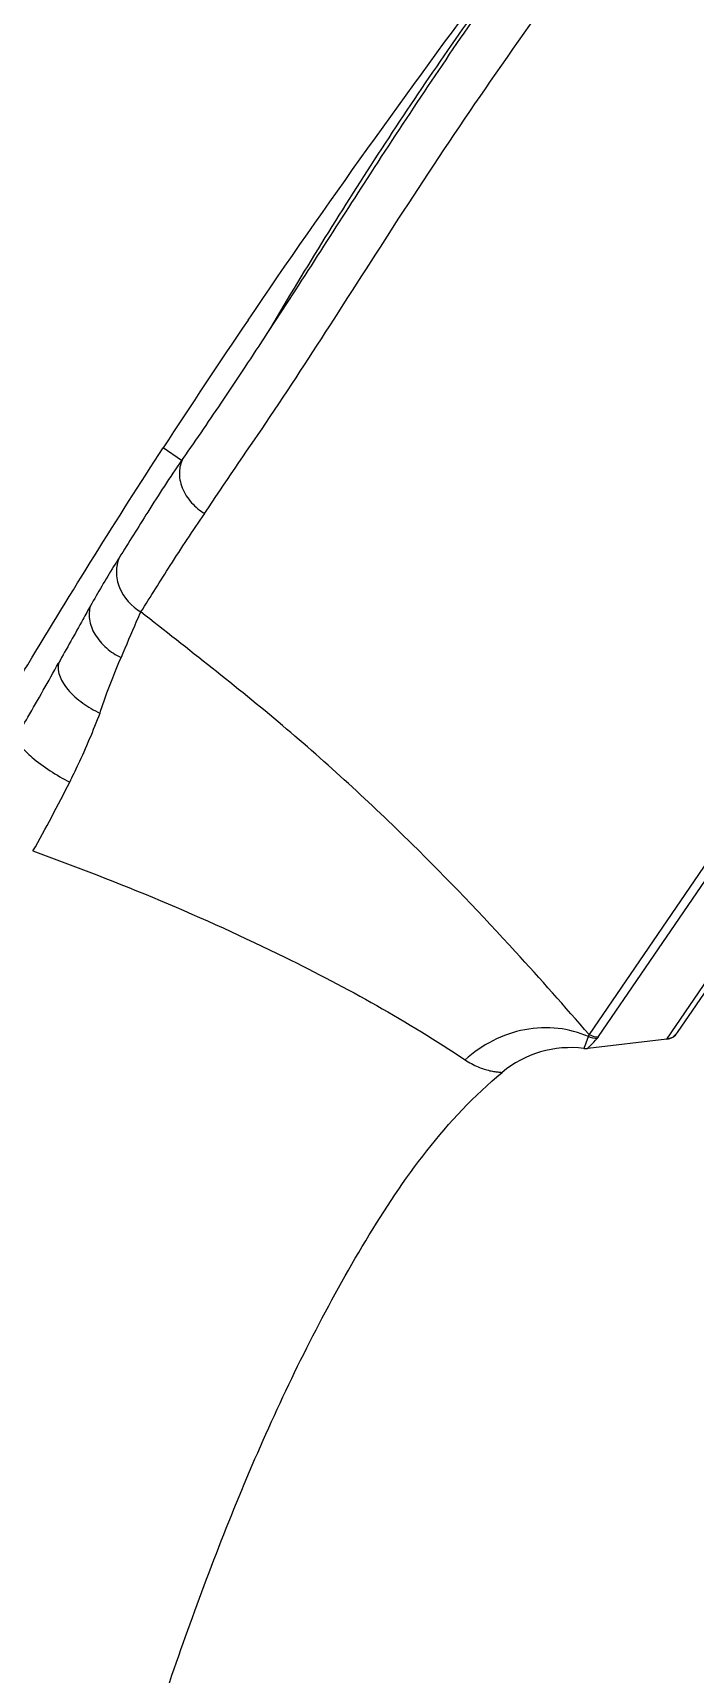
# Model space of a CAD drawing. Extents: x 0 to 1128, y 0 to 827.
# Drawn here: x 229 to 250.6, y 597.2 to 650.8 of the extents above; entities that cross this region are included whole.
import ezdxf

# ---------------------------------------------------------------- set-up
doc = ezdxf.new("R2010")
doc.units = 0
doc.header["$LTSCALE"] = 3
doc.header["$MEASUREMENT"] = 0
doc.layers.add('DEF_LAYER_ASSEM_MEMBER', color=7, linetype='CONTINUOUS')

msp = doc.modelspace()

# ---------------------------------------------------------------- linework, layer by layer
at = {"layer": 'DEF_LAYER_ASSEM_MEMBER', "color": 9, "linetype": 'Continuous'}
for p, q in [((248.965, 620.278), (291.087, 682.09)), ((249.655, 617.954), (293.504, 682.298)), ((290.279, 681.41), (247.127, 618.102)), ((233.848, 636.831), (233.249, 637.24)), ((233.889, 636.89), (233.848, 636.831)), ((247.438, 618.036), (248.965, 620.278)), ((247.08, 617.65), (247.117, 617.687))]:
    msp.add_line(p, q, dxfattribs=at)
at = {"layer": 'DEF_LAYER_ASSEM_MEMBER', "color": 7, "linetype": 'Continuous'}
for p, q in [((250.01, 618.168), (293.433, 681.889)), ((249.655, 617.954), (247.08, 617.65)), ((249.655, 617.954), (249.856, 618.023)), ((249.856, 618.023), (250.01, 618.168))]:
    msp.add_line(p, q, dxfattribs=at)
for centre, radius, start, end in [((448.478, 497.391), 256.673, 145.86992, 146.98561), ((249.597, 618.45), 0.5, 276.7269, 325.7269), ((246.526, 614.178), 3.499, 82.8851, 129.6956), ((247.021, 618.148), 0.502, 262.9171, 276.7015)]:
    msp.add_arc(centre, radius, start, end, dxfattribs=at)
at = {"layer": 'DEF_LAYER_ASSEM_MEMBER', "color": 9, "linetype": 'Continuous'}
for centre, radius, start, end in [((175.281, 654.194), 61.584, 330.7377, 333.10448), ((246.697, 618.235), 0.451, 334.0309, 342.9262)]:
    msp.add_arc(centre, radius, start, end, dxfattribs=at)
for points, start_tangent, end_tangent in [([(234.6, 635.096), (236.596, 638.049), (238.816, 641.437), (241.237, 645.197), (243.919, 649.202), (246.88, 653.339), (250.086, 657.524), (253.456, 661.704), (256.903, 665.835), (263.771, 673.706), (270.202, 680.679), (279.697, 690.614)], (0.544815, 0.838556), (0.694865, 0.71914)), ([(270.991, 683.649), (261.515, 673.696), (252.542, 663.311), (248.245, 657.966), (244.123, 652.483), (240.245, 646.817), (236.631, 640.972)], (-0.70516, -0.709048), (-0.509047, -0.860738)), ([(236.631, 640.972), (235.91, 639.876), (235.209, 638.824), (233.889, 636.89)], (-0.538723, -0.842483), (-0.573853, -0.818959)), ([(233.848, 636.831), (232.746, 635.147), (231.812, 633.654)], (-0.568512, -0.822675), (-0.536242, -0.844064)), ([(233.889, 636.89), (233.776, 636.456), (233.87, 635.937), (234.174, 635.45), (234.601, 635.095)], (-0.467694, -0.88389), (0.854449, -0.519535)), ([(232.52, 631.888), (233.481, 633.406), (234.601, 635.095)], (0.540387, 0.841417), (0.569978, 0.82166)), ([(231.812, 633.653), (231.635, 633.37), (230.879, 632.085)], (-0.536361, -0.843988), (-0.491308, -0.870986)), ([(231.813, 633.655), (231.725, 633.195), (231.825, 632.682), (232.519, 631.889)], (-0.376086, -0.926585), (0.862537, -0.505994)), ([(230.879, 632.086), (230.634, 631.646), (229.838, 630.22)], (-0.492232, -0.870464), (-0.493208, -0.869912)), ([(230.879, 632.086), (230.844, 631.653), (231.023, 631.161), (231.4, 630.714), (231.877, 630.4)], (-0.315028, -0.949082), (0.900547, -0.434759)), ([(232.519, 631.889), (232.373, 631.572), (231.877, 630.4)], (-0.435763, -0.900061), (-0.389107, -0.921193)), ([(247.127, 618.103), (244.728, 620.804), (241.358, 624.317), (237.134, 628.185), (232.519, 631.889)], (-0.655829, 0.754909), (-0.784623, 0.619973)), ([(228.469, 627.823), (228.838, 628.452), (229.838, 630.22)], (0.509952, 0.860203), (0.486555, 0.87365)), ([(229.838, 630.22), (230.142, 629.361), (230.626, 628.915), (231.191, 628.588)], (-0.232837, -0.972516), (0.911129, -0.41212)), ([(231.191, 628.588), (231.357, 629.081), (231.877, 630.4)], (0.297657, 0.954673), (0.386776, 0.922174)), ([(230.203, 626.336), (230.484, 626.916), (231.191, 628.588)], (0.445237, 0.895413), (0.355453, 0.934694)), ([(228.469, 627.823), (228.586, 627.55), (228.973, 627.149), (229.566, 626.709), (230.203, 626.336)], (-0.032707, -0.999465), (0.88695, -0.461865)), ([(229.003, 624.092), (237.214, 620.626), (243.083, 617.28)], (0.94066, -0.33935), (0.83062, -0.55684)), ([(247.102, 618.037), (246.12, 618.304), (245.029, 618.26), (243.083, 617.28)], (-0.913158, 0.407606), (-0.740453, -0.672108)), ([(247.102, 618.037), (247.049, 617.907), (246.967, 617.679)], (-0.384721, -0.923033), (-0.306059, -0.952012)), ([(247.394, 617.98), (247.102, 618.037)], (-0.994017, -0.109223), (-0.880273, 0.474467)), ([(247.117, 617.687), (247.162, 617.733), (247.394, 617.98)], (0.701482, 0.712687), (0.678178, 0.734898)), ([(247.128, 618.102), (247.439, 618.036)], (0.861791, -0.507263), (0.993732, 0.111786)), ([(247.394, 617.98), (247.438, 618.036)], (0.679325, 0.733837), (0.562823, 0.826577)), ([(243.084, 617.28), (243.514, 617.049), (243.897, 616.925), (244.056, 616.895), (244.182, 616.879), (244.292, 616.871)], (0.831122, -0.55609), (0.995978, 0.089599)), ([(246.967, 617.679), (246.961, 617.658), (246.959, 617.65)], (-0.306059, -0.952012), (0.620406, -0.784281))]:
    msp.add_spline(points, degree=3, dxfattribs=dict(at, start_tangent=start_tangent, end_tangent=end_tangent))
at = {"layer": 'DEF_LAYER_ASSEM_MEMBER', "color": 7, "linetype": 'Continuous'}
for points, start_tangent, end_tangent in [([(236.013, 641.404), (243.943, 652.527), (252.336, 663.305), (261.225, 673.676), (270.559, 683.65)], (0.561047, 0.827784), (0.698001, 0.716097)), ([(270.991, 683.649), (262.252, 674.327), (252.643, 663.237), (247.951, 657.436), (243.65, 651.637), (239.898, 646.031), (236.631, 640.972)], (-0.691503, -0.722374), (-0.549193, -0.835696)), ([(227.408, 627.772), (228.835, 630.166), (233.249, 637.24)], (0.508324, 0.861166), (0.544822, 0.838552)), ([(231.769, 591.697), (233.977, 598.467), (236.597, 605.074), (238.127, 608.277), (239.849, 611.38), (241.84, 614.314), (244.292, 616.87)], (0.285224, 0.958461), (0.769702, 0.638404))]:
    msp.add_spline(points, degree=3, dxfattribs=dict(at, start_tangent=start_tangent, end_tangent=end_tangent))

doc.saveas('drawing.dxf')
